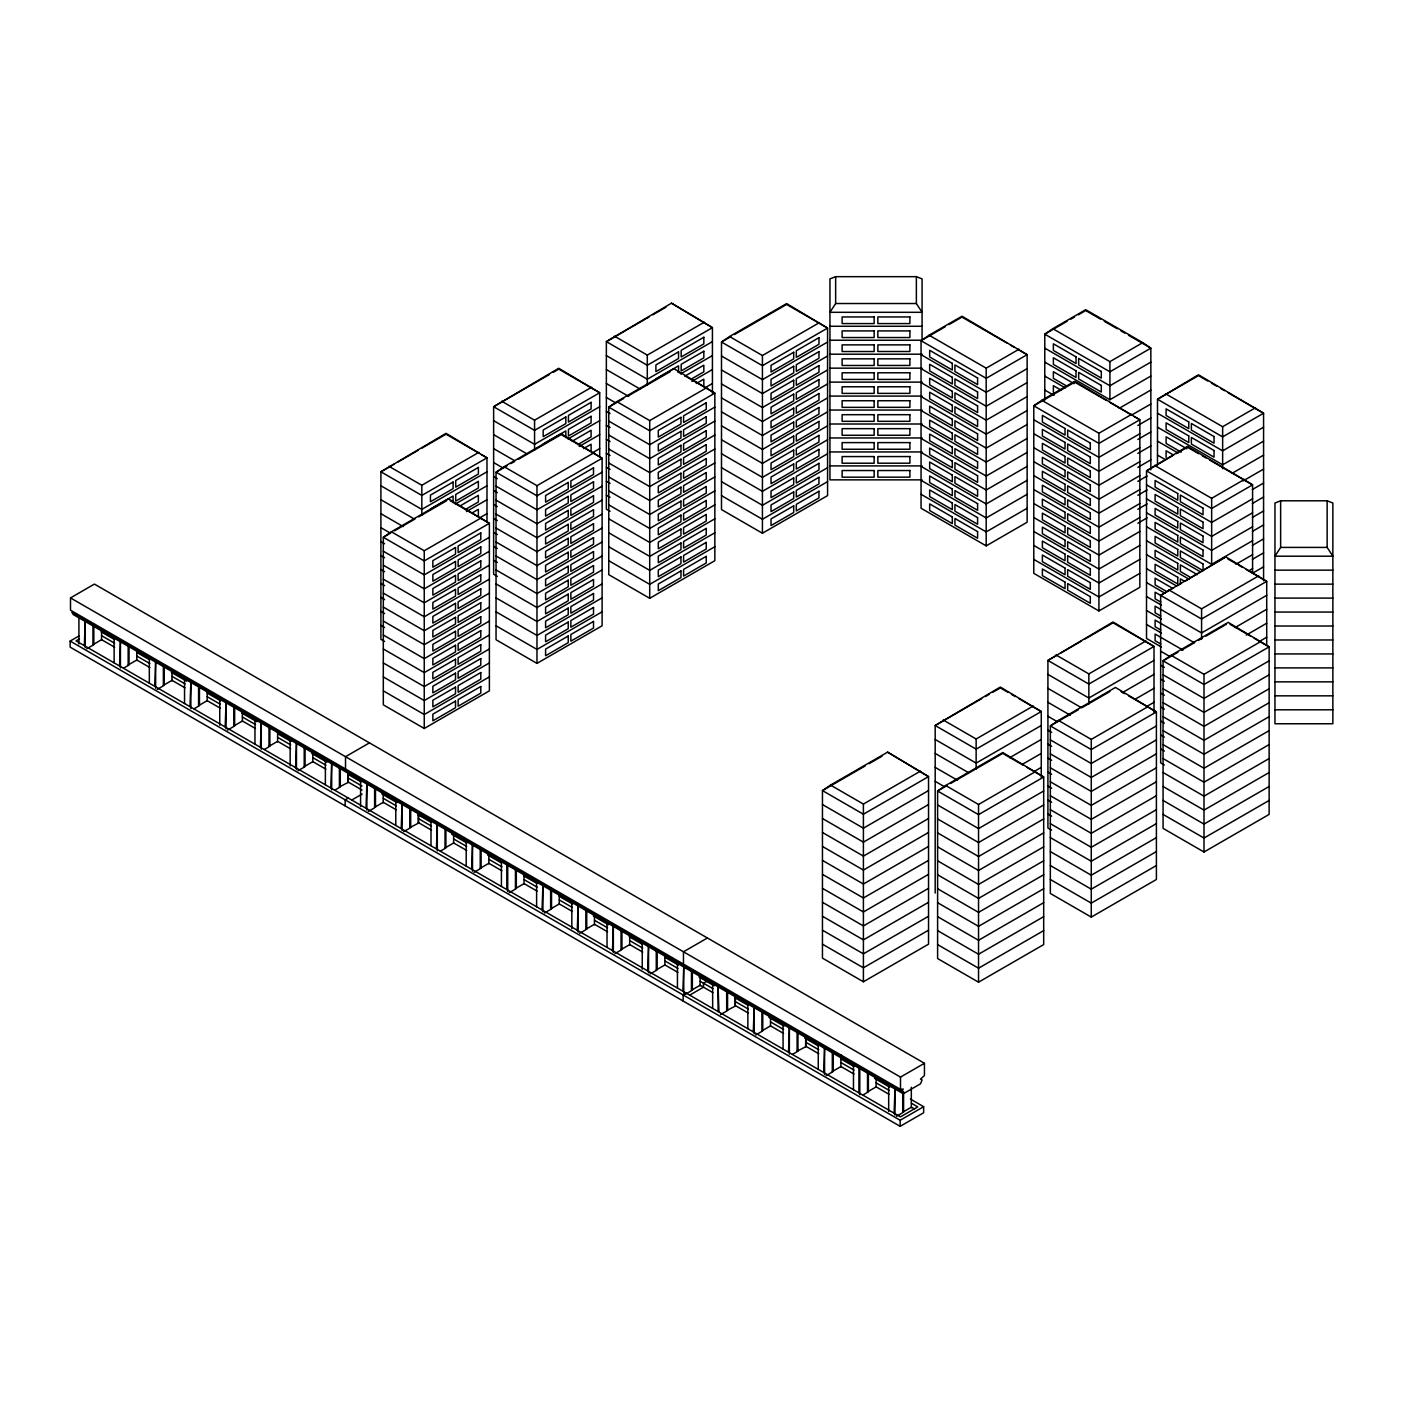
<?xml version="1.0" encoding="UTF-8"?>
<svg xmlns="http://www.w3.org/2000/svg" width="1403" height="1403" viewBox="0 0 1403 1403"><rect width="100%" height="100%" fill="white"/><g stroke="black" fill="none" stroke-linecap="round" stroke-linejoin="round"><path stroke-width="1.5" d="M92.949 644.678L101.612 639.68L114.643 647.204M128.164 665.004L136.81 660.006L149.84 667.53M163.379 685.33L172.025 680.332L185.056 687.856M198.577 705.656L207.223 700.658L220.253 708.182M233.792 725.982L242.438 721.002L255.469 728.508M268.99 746.308L277.636 741.328L290.667 748.834M304.205 766.634L312.851 761.654L325.882 769.16M339.403 786.96L347.997 782.506L348.067 771.825M374.619 807.304L383.265 802.306L396.295 809.812M409.816 827.63L418.427 823.158L418.48 812.477M445.032 847.956L453.678 842.957L466.708 850.481M480.229 868.282L488.893 863.283L501.906 870.807M515.445 888.608L524.091 883.609L537.121 891.133M550.642 908.934L559.306 903.935L572.319 911.459M585.858 929.26L594.504 924.261L607.534 931.785M621.055 949.585L629.719 944.587L642.749 952.111M656.271 969.911L664.917 964.913L677.947 972.437M691.469 990.237L700.132 985.239L712.934 992.622M726.684 1010.563L735.277 1006.109L735.33 997.48M761.899 1030.889L770.545 1025.891L783.576 1033.415M797.097 1051.215L805.69 1046.761L805.743 1038.132M832.312 1071.541L840.958 1066.543L853.989 1074.067M867.51 1091.867L876.173 1086.869L889.186 1094.393M902.725 1112.193L911.371 1107.195L914.563 1109.036M901.971 1091.534L903.251 1089.061L900.498 1089.394L70.501 610.182L70.501 597.906L94.422 584.086L924.437 1063.281L924.437 1075.575L920.473 1079.117L922.087 1079.924L920.526 1083.8L903.286 1093.761L73.272 614.567L71.956 612.339L901.971 1091.534L903.286 1093.761M835.644 276.672L835.644 303.522L829.945 312.308L922.069 312.308L916.369 303.522L916.369 276.672L835.644 276.672L829.945 278.881L829.945 479.861L922.069 479.861M1280.641 500.801L1280.641 547.416L1274.959 556.202L1332.85 556.202L1327.15 547.416L1327.15 500.801L1280.641 500.801L1274.959 503.028L1274.959 723.755L1332.85 723.755L1332.85 503.028L1327.15 500.801M486.981 521.653L486.981 457.834L446.031 433.334L380.897 471.794L380.897 639.347L384.615 641.487M599.695 456.571L599.695 392.752L558.762 368.252L493.628 406.712L493.628 574.265L497.346 576.405M712.426 393.489L712.426 327.653L671.493 303.171L606.359 341.63L606.359 509.184L610.077 511.323M391.367 531.79L383.317 537.279L383.317 704.832L424.25 728.473L489.384 690.855L489.384 523.319L448.451 498.819L391.367 531.79L424.25 550.765L481.334 517.812M504.098 466.708L496.048 472.197L496.048 639.75L536.981 663.391L602.115 625.773L602.115 458.237L561.182 433.737L504.098 466.708L536.981 485.684L594.065 452.731M616.811 401.626L608.762 407.116L608.762 574.669L649.712 598.309L714.846 560.691L714.846 393.156L673.914 368.656L616.811 401.626L649.712 420.602L706.796 387.649M729.542 336.545L721.493 342.034L721.493 509.587L762.425 533.228L827.577 495.61L827.577 328.074L786.627 303.574L729.542 336.545L762.425 355.52L819.527 322.567M929.102 335.212L921.052 340.701L921.052 508.254L986.186 545.872L1027.136 522.232L1027.136 354.678L961.984 316.219L929.102 335.212L986.186 368.165L1019.087 349.189M1150.846 469.83L1150.846 348.154L1142.796 342.648L1085.712 309.695L1052.829 328.688L1044.779 334.177L1044.779 400.013M1041.833 400.293L1033.783 405.8L1033.783 573.336L1098.917 610.954L1139.85 587.313L1139.85 419.76L1074.716 381.3L1041.833 400.293L1098.917 433.246L1131.8 414.271M1263.577 580.789L1263.577 413.236L1198.443 374.776L1157.493 399.259L1157.493 465.094M1252.581 572.617L1252.581 484.842L1187.447 446.382L1146.514 470.882L1146.514 638.418L1161.386 647.011M830.523 785.084L822.456 790.591L822.456 958.144L863.406 981.767L928.54 944.166L928.54 776.613L887.608 752.131L830.523 785.084L863.406 804.077L920.491 771.124M1041.272 777.367L1041.272 711.531L1000.339 687.049L935.187 725.509L935.187 893.062M1154.003 712.268L1154.003 646.45L1113.053 621.967L1047.918 660.427L1047.918 827.98L1051.636 830.12M1164.367 765.038L1160.649 762.899L1160.649 595.346L1225.784 556.886L1266.716 581.368L1266.716 645.205M945.657 785.487L937.607 790.994L937.607 958.547L978.54 982.188L1043.692 944.57L1043.692 777.016L1002.742 752.534L945.657 785.487L978.54 804.48L1035.642 771.527M1058.388 720.405L1050.338 725.912L1050.338 893.465L1091.271 917.088L1156.405 879.488L1156.405 711.935L1115.473 687.452L1058.388 720.405L1091.271 739.399L1148.355 706.446M1171.119 655.324L1163.069 660.831L1163.069 828.384L1204.002 852.007L1269.136 814.406L1269.136 646.853L1228.204 622.371L1171.119 655.324L1204.002 674.317L1261.087 641.364M910.442 1099.075L923.648 1106.704L923.648 1112.772L900.165 1126.328L70.15 647.134L70.15 641.066L79.182 635.857M79.497 638.874L76.043 640.873L900.498 1116.858L917.755 1106.897L911.371 1103.214M393.927 464.27L380.897 471.794L421.829 495.434L486.981 457.834L481.387 454.607M397.645 462.131L418.112 450.31M421.847 448.153L446.031 434.193L477.669 452.45M549.45 374.478L493.628 406.712L534.561 430.353L599.695 392.752L558.762 369.112L553.185 372.339M649.151 316.92L606.359 341.63L647.292 365.271L712.426 327.653L671.493 303.171M652.886 314.763L665.899 307.257M86.776 648.747L92.949 645.187L92.949 624.195M388.947 466.305L421.829 485.28L478.932 452.327M501.678 401.223L534.561 420.198L591.645 387.246M614.409 336.141L647.292 355.117L704.376 322.164M123.534 668.196L128.164 665.513L128.164 645.029M486.981 471.794L421.829 509.394L380.897 485.754M599.695 406.712L534.561 444.313L493.628 420.672M712.426 341.63L647.292 379.231L606.359 355.59M430.44 509.079L453.099 495.996L453.099 502.625M543.171 443.997L565.83 430.914L565.83 437.543M655.902 378.915L678.543 365.832L678.543 372.461M390.753 532.982L383.317 537.279L424.25 560.919L489.384 523.319L450.31 500.748M394.471 530.843L414.955 519.022M418.673 516.865L446.592 500.748M507.202 465.761L496.048 472.197L536.981 495.838L602.115 458.237L561.182 434.597L518.373 459.307M510.938 463.604L514.655 461.464M623.651 398.522L608.762 407.116L649.712 430.756L714.846 393.156L685.067 375.951M627.387 396.383L670.178 371.655M730.805 336.667L721.493 342.034L762.425 365.674L827.577 328.074L786.627 304.433L734.523 334.51M455.344 504.01L486.981 485.754M568.057 438.929L599.695 420.672M680.788 373.847L712.426 355.59M459.5 506.255L478.37 495.364L478.37 501.993L465.165 509.622M572.214 441.173L591.101 430.283L591.101 436.912L577.878 444.541M684.945 376.092L703.832 365.201L703.832 371.813L690.609 379.459M157.189 689.399L163.379 685.839L163.379 664.847M466.498 511.534L486.981 499.714M579.229 446.452L599.695 434.632M691.96 381.37L712.426 369.55M472.706 512.586L478.37 509.324L478.37 515.953M583.543 448.609L591.101 444.242L591.101 450.872M696.274 383.51L703.832 379.161L703.832 385.79M479.528 517.97L486.981 513.673M592.259 452.888L599.695 448.592M704.99 387.807L712.426 383.51M489.384 537.279L424.25 574.879L383.317 551.239M602.115 472.197L536.981 509.798L496.048 486.157M714.846 407.116L649.712 444.716L608.762 421.075M827.577 342.034L762.425 379.634L721.493 355.994M193.947 708.848L198.577 706.165L198.577 687.733M489.384 551.239L424.25 588.839L383.317 565.216M602.115 486.157L536.981 523.757L496.048 500.134M714.846 421.075L649.712 458.676L608.762 435.053M827.577 355.994L762.425 393.594L721.493 369.954M489.384 565.199L424.25 602.816L383.317 579.176M602.115 500.117L536.981 537.717L496.048 514.094M714.846 435.035L649.712 472.636L608.762 449.013M827.577 369.954L762.425 407.554L721.493 383.931M227.602 730.069L233.792 726.491L233.792 706.007M489.384 579.158L424.25 616.776L383.317 593.136M602.115 514.077L536.981 551.695L496.048 528.054M714.846 448.995L649.712 486.613L608.762 462.972M827.577 383.913L762.425 421.531L721.493 397.891M945.236 326.741L921.052 340.701L986.186 378.319L1027.136 354.678L1017.824 349.312M948.972 324.602L961.984 317.078L1006.652 342.858M489.384 593.118L424.25 630.736L383.317 607.096M602.115 528.037L536.981 565.655L496.048 542.014M714.846 462.955L649.712 500.573L608.762 476.932M827.577 397.873L762.425 435.491L721.493 411.851M489.384 607.096L424.25 644.696L383.317 621.055M602.115 541.996L536.981 579.614L496.048 555.974M714.846 476.915L649.712 514.533L608.762 490.892M827.577 411.833L762.425 449.451L721.493 425.81M264.36 749.5L268.99 746.817L268.99 726.333M489.384 621.055L424.25 658.656L383.317 635.015M602.115 555.974L536.981 593.574L496.048 569.934M714.846 490.892L649.712 528.493L608.762 504.852M827.577 425.81L762.425 463.411L721.493 439.77M489.384 635.015L424.25 672.616L383.317 648.975M602.115 569.934L536.981 607.534L496.048 583.894M714.846 504.852L649.712 542.452L608.762 518.812M827.577 439.77L762.425 477.371L721.493 453.73M489.384 648.975L424.25 686.576L383.317 662.953M602.115 583.894L536.981 621.494L496.048 597.871M714.846 518.812L649.712 556.412L608.762 532.789M827.577 453.73L762.425 491.331L721.493 467.69M1067.104 321.287L1044.779 334.177L1109.913 371.795L1150.846 348.154L1128.521 335.264M1070.822 319.147L1074.54 316.99M1078.276 314.851L1085.712 310.554L1100.601 319.147M298.015 770.721L304.205 767.143L304.205 746.659M489.384 662.935L424.25 700.553L383.317 676.912M602.115 597.853L536.981 635.454L496.048 611.831M714.846 532.772L649.712 570.372L608.762 546.749M827.577 467.69L762.425 505.29L721.493 481.667M369.445 742.871L345.524 756.691L345.524 768.967M489.384 676.895L424.25 714.513L383.317 690.872M602.115 611.813L536.981 649.431L496.048 625.791M714.846 546.732L649.712 584.349L608.762 560.709M827.577 481.65L762.425 519.268L721.493 495.627M1027.136 368.638L986.186 392.279L921.052 354.678M1027.136 382.598L986.186 406.239L921.052 368.638M334.773 790.152L339.403 787.469L339.403 766.985M1027.136 396.575L986.186 420.198L921.052 382.598M348.295 798.044L345.173 799.85L345.173 805.918M1106.353 400.416L1074.716 382.16L1033.783 405.8L1098.917 443.401L1139.85 419.76L1134.273 416.533M1052.829 328.688L1109.913 361.641L1142.796 342.648M351.75 800.043L362.097 794.063M1027.136 410.535L986.186 434.158L921.052 396.558M1027.136 424.495L986.186 448.136L921.052 410.518M368.428 811.372L374.619 807.795L374.619 786.802M1150.846 362.114L1109.913 385.755L1044.779 348.154M1027.136 438.455L986.186 462.096L921.052 424.478M1044.779 362.114L1109.913 399.715L1150.846 376.074M1027.136 452.415L986.186 476.055L921.052 438.438M1119.226 408.308L1150.846 390.034M1027.136 466.375L986.186 490.015L921.052 452.415M403.643 831.698L409.816 828.121L409.816 807.637M1207.755 381.002L1198.443 375.636L1157.493 399.259L1222.644 436.877L1263.577 413.236L1228.221 392.822M1132.239 414.744L1150.846 404.011M1027.136 480.335L986.186 503.975L921.052 466.375M1137.833 425.495L1150.846 417.971M1027.136 494.312L986.186 517.935L921.052 480.335M1139.85 433.72L1098.917 457.36L1033.783 419.76M1137.833 439.455L1150.846 431.931M1027.136 508.272L986.186 531.895L921.052 494.294M440.384 851.13L445.032 848.447L445.032 827.454M1139.85 447.68L1098.917 471.32L1033.783 433.72M1137.833 453.415L1150.846 445.891M1139.85 461.657L1098.917 485.28L1033.783 447.68M1137.833 467.374L1150.846 459.851M1165.56 393.769L1222.644 426.722L1255.527 407.747M1172.557 455.835L1146.514 470.882L1211.648 508.482L1252.581 484.842L1209.772 460.131M1176.275 453.678L1187.447 447.241L1198.618 453.678M1139.85 475.617L1098.917 499.258L1033.783 461.64M1137.833 481.334L1147.128 475.968M474.056 872.35L480.229 868.773L480.229 848.289M1139.85 489.577L1098.917 513.217L1033.783 475.599M1137.833 495.294L1147.128 489.928M1263.577 427.196L1222.644 450.837L1157.493 413.236M1139.85 503.537L1098.917 527.177L1033.783 489.559M1137.833 509.254L1147.128 503.887M1263.577 441.156L1222.644 464.796L1157.493 427.196M1139.85 517.497L1098.917 541.137L1033.783 503.537M1137.833 523.231L1147.128 517.847M1231.939 473.39L1263.577 455.133M509.254 892.676L515.445 889.099L515.445 868.615M1139.85 531.456L1098.917 555.097L1033.783 517.497M1154.564 465.375L1211.648 498.328L1244.531 479.352M1243.111 480.913L1263.577 469.093M1139.85 545.416L1098.917 569.057L1033.783 531.456M1252.423 489.489L1263.577 483.053M1139.85 559.394L1098.917 583.017L1033.783 545.416M1252.581 498.802L1211.648 522.442L1146.514 484.842M1252.423 503.467L1263.577 497.013M544.469 913.002L550.642 909.425L550.642 888.45M1139.85 573.353L1098.917 596.976L1033.783 559.376M1252.581 512.779L1211.648 536.402L1146.514 498.802M1252.423 517.426L1263.577 510.973M1252.581 526.739L1211.648 550.362L1146.514 512.761M1252.423 531.386L1263.577 524.932M1146.514 526.721L1211.648 564.339L1252.581 540.699M865.265 765.88L822.456 790.591L863.406 814.231L928.54 776.613L887.608 752.131M869.001 763.723L882.013 756.199M981.714 698.641L935.187 725.509L976.137 749.149L1041.272 711.531L1018.946 698.641M985.45 696.502L989.168 694.345M992.886 692.205L1000.339 687.908L1007.775 692.205M1057.231 655.061L1047.918 660.427L1088.851 684.068L1154.003 646.45L1113.053 622.809L1085.133 638.944M1060.949 652.904L1081.415 641.083M1160.649 595.346L1173.68 587.822M1177.398 585.665L1181.116 583.525M1184.833 581.368L1225.784 556.886M579.667 933.328L585.858 929.751L585.858 909.267M1252.423 545.346L1263.577 538.892M1235.833 564.322L1252.581 554.659M1252.423 559.306L1263.577 552.87M1248.863 570.775L1252.581 568.618M1252.423 573.266L1263.577 566.83M943.237 720.002L976.137 738.995L1033.222 706.042M1055.968 654.92L1088.851 673.914L1145.953 640.961M1168.699 589.839L1201.582 608.832L1258.666 575.879M614.882 953.654L621.055 950.077L621.055 929.593M928.54 790.573L863.406 828.191L822.456 804.55M1041.272 725.491L976.137 763.109L935.187 739.469M1154.003 660.41L1088.851 698.028L1047.918 674.387M1266.716 595.328L1201.582 632.946L1155.107 606.149L1155.107 612.778L1160.772 616.057M946.92 785.627L937.607 790.994L978.54 814.634L1043.692 777.016L1026.943 767.353M950.638 783.47L1002.742 753.393L1023.208 765.214M1078.258 709.795L1050.338 725.912L1091.271 749.553L1156.405 711.935L1128.503 695.818M1081.976 707.638L1109.896 691.521M1177.959 652.237L1163.069 660.831L1204.002 684.471L1269.136 646.853L1254.247 638.26M1181.677 650.08L1194.707 642.556M1198.425 640.417L1202.143 638.26M1205.861 636.12L1226.345 624.3M928.54 804.55L863.406 842.151L822.456 818.51M1009.634 757.725L1041.272 739.469M1122.365 692.644L1154.003 674.387M1235.078 627.562L1266.716 609.288M707.41 937.993L683.471 951.795L683.471 964.089M650.098 973.98L656.271 970.42L656.271 949.919M928.54 818.51L863.406 856.111L822.456 832.47M1022.664 764.161L1041.272 753.429M1135.378 699.08L1154.003 688.347M1246.25 635.085L1266.716 623.265M928.54 832.47L863.406 870.07L822.456 846.447M1033.818 771.685L1041.272 767.388M1146.549 706.603L1154.003 702.307M1259.28 641.522L1266.716 637.225M928.54 846.43L863.406 884.03L822.456 860.407M686.242 993.166L683.138 994.973L683.138 1001.023M706.621 981.416L703.499 983.205L703.499 987.186L689.697 995.148M685.295 994.306L691.469 990.746L691.469 970.245M1043.692 790.994L978.54 828.594L937.607 804.954M1156.405 725.912L1091.271 763.513L1050.338 739.872M1269.136 660.813L1204.002 698.431L1163.069 674.79M928.54 860.39L863.406 898.008L822.456 874.367M1043.692 804.954L978.54 842.554L937.607 818.914M1156.405 739.872L1091.271 777.472L1050.338 753.832M1269.136 674.79L1204.002 712.391L1163.069 688.75M928.54 874.35L863.406 911.968L822.456 888.327M1043.692 818.914L978.54 856.514L937.607 832.873M1156.405 753.832L1091.271 791.432L1050.338 767.792M1269.136 688.75L1204.002 726.351L1163.069 702.71M928.54 888.309L863.406 925.927L822.456 902.287M720.511 1014.632L726.684 1011.072L726.684 990.571M1043.692 832.873L978.54 870.474L937.607 846.851M1156.405 767.792L1091.271 805.392L1050.338 781.769M1269.136 702.71L1204.002 740.31L1163.069 716.687M928.54 902.287L863.406 939.887L822.456 916.247M1043.692 846.833L978.54 884.451L937.607 860.811M1156.405 781.752L1091.271 819.352L1050.338 795.729M1269.136 716.67L1204.002 754.27L1163.069 730.647M928.54 916.247L863.406 953.847L822.456 930.207M1043.692 860.793L978.54 898.411L937.607 874.77M1156.405 795.711L1091.271 833.329L1050.338 809.689M1269.136 730.63L1204.002 768.248L1163.069 744.607M928.54 930.207L863.406 967.807L822.456 944.184M755.708 1034.958L761.899 1031.398L761.899 1010.897M1043.692 874.753L978.54 912.371L937.607 888.73M1156.405 809.671L1091.271 847.289L1050.338 823.649M1269.136 744.59L1204.002 782.208L1163.069 758.567M1043.692 888.73L978.54 926.331L937.607 902.69M1156.405 823.631L1091.271 861.249L1050.338 837.609M1269.136 758.549L1204.002 796.167L1163.069 772.527M1043.692 902.69L978.54 940.291L937.607 916.65M1156.405 837.609L1091.271 875.209L1050.338 851.568M1269.136 772.527L1204.002 810.127L1163.069 786.487M792.467 1054.39L797.097 1051.724L797.097 1031.24M1043.692 916.65L978.54 954.25L937.607 930.61M1156.405 851.568L1091.271 889.169L1050.338 865.528M1269.136 786.487L1204.002 824.087L1163.069 800.447M1043.692 930.61L978.54 968.21L937.607 944.587M1156.405 865.528L1091.271 903.129L1050.338 879.506M1269.136 800.447L1204.002 838.047L1163.069 814.424M826.121 1075.61L832.312 1072.05L832.312 1051.566M862.88 1095.041L867.51 1092.376L867.51 1071.892M70.501 597.906L900.498 1077.101L924.437 1063.281M896.535 1116.262L902.725 1112.702L902.725 1091.709M70.15 641.066L900.165 1120.26L923.648 1106.704M835.644 303.522L916.369 303.522M829.945 326.268L922.069 326.268M829.945 340.227L922.069 340.227M829.945 354.205L922.069 354.205M829.945 368.165L922.069 368.165M829.945 382.125L922.069 382.125M829.945 396.084L922.069 396.084M829.945 410.044L922.069 410.044M829.945 424.004L922.069 424.004M829.945 437.964L922.069 437.964M829.945 451.941L922.069 451.941M829.945 465.901L922.069 465.901M1280.641 547.416L1327.15 547.416M1274.959 570.162L1332.85 570.162M1274.959 584.139L1332.85 584.139M1274.959 598.099L1332.85 598.099M1274.959 612.059L1332.85 612.059M1274.959 626.019L1332.85 626.019M1274.959 639.978L1332.85 639.978M1274.959 653.938L1332.85 653.938M1274.959 667.898L1332.85 667.898M1274.959 681.858L1332.85 681.858M1274.959 695.835L1332.85 695.835M1274.959 709.795L1332.85 709.795M916.369 276.672L922.069 278.881L922.069 340.999M1104.319 321.287L1117.349 328.811M1121.067 330.968L1124.803 333.107M1211.473 383.159L1217.05 386.369M1220.768 388.526L1224.503 390.665M1010.388 345.015L1014.106 347.155M1110.071 402.573L1130.555 414.394M1202.336 455.835L1206.054 457.974M1074.137 383.703L1053.372 371.725L1053.372 378.354L1066.596 385.983M1186.868 448.785L1166.103 436.807L1166.103 443.436L1181.203 452.152M1044.779 376.074L1065.245 387.894M1157.493 441.156L1177.976 452.976M1060.931 390.034L1053.372 385.685L1053.372 392.314M1173.662 455.116L1166.103 450.766L1166.103 457.396M1044.779 390.034L1054.074 395.4M1157.493 455.116L1164.946 459.412M1227.643 558.815L1235.096 563.112M1238.814 565.251L1242.532 567.408M1246.25 569.548L1266.716 581.368L1201.582 618.986L1155.107 592.189L1155.107 598.818L1160.772 602.097M1146.514 540.681L1200.477 571.845M1197.373 574.704L1180.379 564.883L1180.379 571.512L1189.832 576.966M1146.514 554.641L1189.306 579.369M1184.167 581.035L1180.379 578.843L1180.379 583.823M1146.514 568.618L1176.275 585.805M1172.101 588.032L1155.107 578.211L1155.107 584.858L1166.437 591.4M1230.063 624.3L1250.529 636.12M1146.514 582.578L1165.121 593.311M1146.514 596.538L1161.386 605.131M1146.514 610.498L1161.386 619.091M1194.146 642.609L1155.107 620.108L1155.107 626.738L1160.772 630.017M1146.514 624.458L1161.386 633.051M1182.975 650.115L1155.107 634.068L1155.107 640.715L1160.772 643.977M677.631 371.655L681.349 373.812M1160.649 651.185L1169.944 656.569M1160.649 665.162L1164.367 667.302M1160.649 679.122L1164.367 681.262M606.359 369.55L639.856 388.894M1160.649 693.082L1164.367 695.222M606.359 383.528L628.684 396.418M1160.649 707.042L1164.367 709.181M1121.05 691.521L1124.785 693.678M606.359 397.487L615.654 402.854M1160.649 721.002L1164.367 723.159M606.359 411.447L610.077 413.587M1160.649 734.962L1164.367 737.119M606.359 425.407L610.077 427.564M1160.649 748.921L1164.367 751.079M1047.918 688.347L1081.415 707.691M606.359 439.367L610.077 441.524M1047.918 702.307L1070.243 715.197M606.359 453.327L610.077 455.484M1011.493 694.345L1015.211 696.502M1047.918 716.267L1057.231 721.651M606.359 467.287L610.077 469.444M1047.918 730.244L1051.636 732.384M606.359 481.264L610.077 483.404M1047.918 744.204L1051.636 746.343M606.359 495.224L610.077 497.364M493.628 434.632L527.125 453.976M1047.918 758.164L1051.636 760.303M493.628 448.609L514.094 460.412M1047.918 772.124L1051.636 774.281M493.628 462.569L502.923 467.936M1047.918 786.083L1051.636 788.24M493.628 476.529L497.346 478.669M1047.918 800.043L1051.636 802.2M493.628 490.489L497.346 492.646M1047.918 814.003L1051.636 816.16M935.187 753.429L968.684 772.772M493.628 504.449L497.346 506.606M935.187 767.388L957.53 780.278M493.628 518.409L497.346 520.566M935.187 781.348L944.5 786.732M493.628 532.368L497.346 534.525M493.628 546.346L497.346 548.485M493.628 560.306L497.346 562.445M380.897 499.731L414.394 519.057M380.897 513.691L403.222 526.581M380.897 527.651L390.209 533.017M380.897 541.611L384.615 543.75M380.897 555.57L384.615 557.728M380.897 569.53L384.615 571.687M380.897 583.49L384.615 585.647M380.897 597.45L384.615 599.607M380.897 611.427L384.615 613.567M380.897 625.387L384.615 627.527M101.226 631.894L114.502 639.558M137.266 652.693L148.63 659.27M171.394 672.405L186.581 681.156M207.434 693.205L220.709 700.869M241.579 712.917L256.749 721.686M277.619 733.734L290.895 741.398M311.764 753.446L326.934 762.197M347.786 774.246L361.08 781.909M381.879 793.923L396.979 802.639M417.743 814.634L430.967 822.263M451.731 834.259L466.831 842.975M487.613 854.971L500.818 862.599M523.477 875.682L536.7 883.311M559.359 896.394L572.564 904.023M593.329 916.001L608.446 924.735M629.21 936.713L642.416 944.342M665.075 957.425L678.298 965.054M699.062 977.049L714.162 985.765M734.926 997.761L748.132 1005.372M768.897 1017.368L783.996 1026.084M804.743 1038.062L817.967 1045.691M840.607 1058.774L853.813 1066.403M874.578 1078.381L889.677 1087.097M101.612 635.717L114.643 643.223M136.81 656.043L149.84 663.549M172.025 676.369L185.056 683.875M207.223 696.695L220.253 704.218M242.438 717.021L255.469 724.544M277.636 737.347L290.667 744.87M312.851 757.673L325.882 765.196M348.067 777.999L362.044 786.066M383.265 798.325L396.295 805.848M418.48 818.65L431.493 826.174M453.678 838.976L466.708 846.5M488.893 859.302L501.906 866.826M524.091 879.628L537.121 887.152M559.306 899.954L572.319 907.478M594.504 920.28L607.534 927.804M629.719 940.606L642.749 948.13M664.917 960.932L677.947 968.456M700.132 981.258L712.934 988.659M735.33 1001.584L748.36 1009.108M770.545 1021.91L783.576 1029.434M805.743 1042.236L818.773 1049.76M840.958 1062.562L853.989 1070.086M876.173 1082.888L889.186 1090.412M348.067 781.98L362.044 790.047M418.48 822.632L431.493 830.155M735.33 1005.565L748.36 1013.089M805.743 1046.217L818.773 1053.741M684.927 966.246L686.242 968.456M346.979 771.124L348.295 773.351M1222.644 426.722L1222.644 468.795M1211.648 498.328L1211.648 564.339M1204.002 674.317L1204.002 852.007M1201.582 608.832L1201.582 638.926M1109.913 361.641L1109.913 399.715M1098.917 433.246L1098.917 610.954M1091.271 739.399L1091.271 917.088M1088.851 673.914L1088.851 704.008M986.186 368.165L986.186 545.872M978.54 804.48L978.54 982.188M976.137 738.995L976.137 769.09M911.319 1087.255L911.319 1107.739M903.585 1091.709L903.585 1112.193M900.498 1077.101L900.498 1089.394M900.165 1120.26L900.165 1126.328M894.991 1115.104L894.991 1088.482L894.114 1113.175M888.678 1084.835L888.678 1111.474M876.173 1076.715L876.103 1087.413M868.387 1073.435L868.387 1091.867M863.406 804.077L863.406 981.767M859.793 1068.157L859.793 1094.778M858.917 1068.157L858.917 1092.849M853.48 1064.509L853.48 1089.71M840.906 1054.793L840.906 1067.087M833.172 1053.109L833.172 1071.541M824.578 1074.452L824.578 1047.831L823.701 1072.523M818.265 1044.183L818.265 1069.384M805.69 1036.519L805.69 1046.761M797.974 1032.783L797.974 1051.215M789.38 1054.127L789.38 1027.505L788.504 1052.197M783.067 1023.857L783.067 1049.058M770.545 1015.737L770.493 1026.435M762.758 1012.457L762.758 1030.889M762.425 355.52L762.425 533.228M754.165 1033.801L754.165 1007.179L753.288 1031.871M747.852 1003.531L747.852 1028.732M735.277 995.849L735.277 1006.109M727.561 992.131L727.561 1010.563M718.95 1011.423L718.09 986.853L718.09 1011.545M712.654 983.205L712.654 1008.406M700.132 975.085L700.079 985.783M692.345 969.754L692.345 990.237M683.752 993.149L683.752 966.509L682.875 991.22M677.439 962.879L677.439 988.08M664.864 955.197L664.864 965.439M657.148 951.462L657.148 969.911M649.712 420.602L649.712 598.309M648.537 972.823L648.537 946.183L647.677 970.894M647.292 355.117L647.292 385.211M642.241 942.553L642.241 969.175M629.719 934.433L629.666 945.113M621.932 929.102L621.932 949.585M613.339 952.497L613.339 925.857L612.462 950.568M607.025 922.227L607.025 947.428M594.451 914.546L594.451 924.787M586.735 910.81L586.735 929.26M578.124 932.171L578.124 905.531L577.264 930.242M571.828 901.901L571.828 928.523M559.253 894.22L559.253 904.461M551.519 888.45L551.519 908.934M542.926 911.845L542.926 885.205L542.049 909.916M536.981 485.684L536.981 663.391M536.612 881.575L536.612 906.776M534.561 420.198L534.561 450.293M524.038 873.894L524.038 884.136M516.322 870.158L516.322 888.608M507.711 864.879L507.711 891.519M506.851 864.879L506.851 889.59M501.415 861.249L501.415 886.45M488.893 853.129L488.84 863.81M481.106 849.832L481.106 868.282M472.513 871.193L472.513 844.553L471.636 869.264M466.199 840.923L466.199 866.125M453.625 833.242L453.625 843.484M445.908 827.454L445.908 847.956M437.298 850.867L437.298 824.227L436.421 848.938M431.002 820.597L431.002 845.799M424.25 550.765L424.25 728.473M421.829 485.28L421.829 515.375M418.427 812.916L418.427 823.158M410.693 809.18L410.693 827.63M402.1 830.541L402.1 803.901L401.223 828.612M395.786 800.271L395.786 825.473M383.212 792.59L383.212 802.832M375.478 786.802L375.478 807.304M366.884 810.215L366.884 783.576L366.008 808.286M360.589 779.945L360.589 806.567M347.997 772.264L347.997 782.506M340.28 768.528L340.28 786.96M331.687 789.889L331.687 763.25L330.81 787.96M325.373 759.602L325.373 784.821M312.799 751.938L312.799 762.18M305.065 746.15L305.065 766.634M296.471 769.563L296.471 742.924L295.595 767.634M290.158 739.276L290.158 765.915M277.636 731.173L277.584 741.854M269.867 725.825L269.867 746.308M261.274 749.237L261.274 722.598L260.397 747.308M254.96 718.95L254.96 744.169M242.386 711.286L242.386 721.528M234.652 705.499L234.652 725.982M226.058 728.911L226.058 702.272L225.181 726.982M219.745 698.624L219.745 725.263M207.17 690.96L207.17 701.202M199.454 687.224L199.454 705.656M190.861 708.585L190.861 681.946L189.984 706.656M184.547 678.298L184.547 703.517M171.973 670.634L171.973 680.876M164.239 664.847L164.239 685.33M155.645 688.259L155.645 661.62L154.768 686.33M149.332 657.972L149.332 683.191M136.81 649.852L136.757 660.55M129.041 646.573L129.041 665.004M120.43 667.933L120.43 641.294L119.571 666.004M114.134 637.646L114.134 662.865M101.56 629.982L101.56 640.224M93.826 624.195L93.826 644.678M85.232 647.59L85.232 620.968L84.355 645.678M78.919 617.32L78.919 643.959M453.099 482.036L430.44 495.101L430.44 501.748L453.099 488.665L453.099 482.036M478.37 467.445L455.712 480.51L455.712 487.139L478.37 474.056L478.37 467.445M565.83 416.954L543.171 430.019L543.171 436.666L565.83 423.583L565.83 416.954M591.101 402.345L568.443 415.428L568.443 422.057L591.101 408.974L591.101 402.345M678.543 351.872L655.902 364.938L655.902 371.585L678.543 358.502L678.543 351.872M703.832 337.264L681.174 350.347L681.174 356.976L703.832 343.893L703.832 337.264M478.37 481.404L455.712 494.47L455.712 501.099L478.37 488.016L478.37 481.404M591.101 416.323L568.443 429.388L568.443 436.017L591.101 422.934L591.101 416.323M703.832 351.241L681.174 364.306L681.174 370.936L703.832 357.853L703.832 351.241M455.519 547.521L432.861 560.604L432.861 567.233L455.519 554.15L455.519 547.521M480.791 532.93L458.132 545.995L458.132 552.624L480.791 539.541L480.791 532.93M568.233 482.439L545.592 495.522L545.592 502.151L568.233 489.068L568.233 482.439M593.522 467.848L570.863 480.913L570.863 487.542L593.522 474.46L593.522 467.848M680.964 417.357L658.305 430.423L658.305 437.07L680.964 423.987L680.964 417.357M706.235 402.766L683.594 415.832L683.594 422.461L706.235 409.378L706.235 402.766M793.695 352.276L771.036 365.341L771.036 371.988L793.695 358.905L793.695 352.276M818.966 337.685L796.308 350.75L796.308 357.379L818.966 344.296L818.966 337.685M455.519 561.481L432.861 574.564L432.861 581.193L455.519 568.11L455.519 561.481M480.791 546.889L458.132 559.972L458.132 566.584L480.791 553.519L480.791 546.889M568.233 496.399L545.592 509.482L545.592 516.111L568.233 503.028L568.233 496.399M593.522 481.808L570.863 494.891L570.863 501.502L593.522 488.437L593.522 481.808M680.964 431.317L658.305 444.4L658.305 451.029L680.964 437.946L680.964 431.317M706.235 416.726L683.594 429.809L683.594 436.421L706.235 423.338L706.235 416.726M793.695 366.236L771.036 379.319L771.036 385.948L793.695 372.865L793.695 366.236M818.966 351.644L796.308 364.71L796.308 371.339L818.966 358.256L818.966 351.644M455.519 575.44L432.861 588.523L432.861 595.153L455.519 582.087L455.519 575.44M480.791 560.849L458.132 573.932L458.132 580.561L480.791 567.478L480.791 560.849M568.233 510.359L545.592 523.442L545.592 530.071L568.233 516.988L568.233 510.359M593.522 495.768L570.863 508.851L570.863 515.462L593.522 502.397L593.522 495.768M680.964 445.277L658.305 458.36L658.305 464.989L680.964 451.906L680.964 445.277M706.235 430.686L683.594 443.769L683.594 450.381L706.235 437.315L706.235 430.686M793.695 380.195L771.036 393.278L771.036 399.908L793.695 386.825L793.695 380.195M818.966 365.604L796.308 378.687L796.308 385.299L818.966 372.233L818.966 365.604M455.519 589.4L432.861 602.483L432.861 609.112L455.519 596.047L455.519 589.4M480.791 574.809L458.132 587.892L458.132 594.521L480.791 581.438L480.791 574.809M568.233 524.319L545.592 537.402L545.592 544.031L568.233 530.965L568.233 524.319M593.522 509.727L570.863 522.81L570.863 529.44L593.522 516.357L593.522 509.727M680.964 459.237L658.305 472.32L658.305 478.949L680.964 465.884L680.964 459.237M706.235 444.646L683.594 457.729L683.594 464.358L706.235 451.275L706.235 444.646M793.695 394.155L771.036 407.238L771.036 413.867L793.695 400.802L793.695 394.155M818.966 379.564L796.308 392.647L796.308 399.276L818.966 386.193L818.966 379.564M455.519 603.36L432.861 616.443L432.861 623.09L455.519 610.007L455.519 603.36M480.791 588.769L458.132 601.852L458.132 608.481L480.791 595.398L480.791 588.769M568.233 538.278L545.592 551.361L545.592 558.008L568.233 544.925L568.233 538.278M593.522 523.687L570.863 536.77L570.863 543.399L593.522 530.316L593.522 523.687M680.964 473.197L658.305 486.28L658.305 492.927L680.964 479.844L680.964 473.197M706.235 458.606L683.594 471.689L683.594 478.318L706.235 465.235L706.235 458.606M793.695 408.115L771.036 421.198L771.036 427.827L793.695 414.762L793.695 408.115M818.966 393.524L796.308 406.607L796.308 413.236L818.966 400.153L818.966 393.524M455.519 617.32L432.861 630.403L432.861 637.05L455.519 623.967L455.519 617.32M480.791 602.729L458.132 615.812L458.132 622.441L480.791 609.358L480.791 602.729M568.233 552.238L545.592 565.321L545.592 571.968L568.233 558.885L568.233 552.238M593.522 537.647L570.863 550.73L570.863 557.359L593.522 544.276L593.522 537.647M680.964 487.157L658.305 500.24L658.305 506.886L680.964 493.803L680.964 487.157M706.235 472.565L683.594 485.648L683.594 492.278L706.235 479.195L706.235 472.565M793.695 422.075L771.036 435.158L771.036 441.805L793.695 428.722L793.695 422.075M818.966 407.484L796.308 420.567L796.308 427.196L818.966 414.113L818.966 407.484M455.519 631.297L432.861 644.363L432.861 651.01L455.519 637.927L455.519 631.297M480.791 616.689L458.132 629.772L458.132 636.401L480.791 623.318L480.791 616.689M568.233 566.216L545.592 579.281L545.592 585.928L568.233 572.845L568.233 566.216M593.522 551.607L570.863 564.69L570.863 571.319L593.522 558.236L593.522 551.607M680.964 501.117L658.305 514.199L658.305 520.846L680.964 507.763L680.964 501.117M706.235 486.525L683.594 499.608L683.594 506.237L706.235 493.154L706.235 486.525M793.695 436.035L771.036 449.118L771.036 455.765L793.695 442.682L793.695 436.035M818.966 421.444L796.308 434.527L796.308 441.156L818.966 428.073L818.966 421.444M455.519 645.257L432.861 658.34L432.861 664.969L455.519 651.886L455.519 645.257M480.791 630.666L458.132 643.731L458.132 650.361L480.791 637.278L480.791 630.666M568.233 580.176L545.592 593.259L545.592 599.888L568.233 586.805L568.233 580.176M593.522 565.584L570.863 578.65L570.863 585.279L593.522 572.196L593.522 565.584M680.964 515.094L658.305 528.159L658.305 534.806L680.964 521.723L680.964 515.094M706.235 500.503L683.594 513.568L683.594 520.197L706.235 507.114L706.235 500.503M793.695 450.012L771.036 463.078L771.036 469.724L793.695 456.641L793.695 450.012M818.966 435.404L796.308 448.486L796.308 455.116L818.966 442.033L818.966 435.404M455.519 659.217L432.861 672.3L432.861 678.929L455.519 665.846L455.519 659.217M480.791 644.626L458.132 657.709L458.132 664.321L480.791 651.255L480.791 644.626M568.233 594.135L545.592 607.218L545.592 613.848L568.233 600.765L568.233 594.135M593.522 579.544L570.863 592.627L570.863 599.239L593.522 586.156L593.522 579.544M680.964 529.054L658.305 542.137L658.305 548.766L680.964 535.683L680.964 529.054M706.235 514.463L683.594 527.546L683.594 534.157L706.235 521.074L706.235 514.463M793.695 463.972L771.036 477.055L771.036 483.684L793.695 470.601L793.695 463.972M818.966 449.381L796.308 462.446L796.308 469.076L818.966 455.993L818.966 449.381M455.519 673.177L432.861 686.26L432.861 692.889L455.519 679.806L455.519 673.177M480.791 658.586L458.132 671.669L458.132 678.28L480.791 665.215L480.791 658.586M568.233 608.095L545.592 621.178L545.592 627.807L568.233 614.724L568.233 608.095M593.522 593.504L570.863 606.587L570.863 613.199L593.522 600.133L593.522 593.504M680.964 543.014L658.305 556.097L658.305 562.726L680.964 549.643L680.964 543.014M706.235 528.422L683.594 541.505L683.594 548.117L706.235 535.052L706.235 528.422M793.695 477.932L771.036 491.015L771.036 497.644L793.695 484.561L793.695 477.932M818.966 463.341L796.308 476.424L796.308 483.035L818.966 469.97L818.966 463.341M455.519 687.137L432.861 700.22L432.861 706.849L455.519 693.784L455.519 687.137M480.791 672.546L458.132 685.629L458.132 692.258L480.791 679.175L480.791 672.546M568.233 622.055L545.592 635.138L545.592 641.767L568.233 628.702L568.233 622.055M593.522 607.464L570.863 620.547L570.863 627.176L593.522 614.093L593.522 607.464M680.964 556.973L658.305 570.056L658.305 576.686L680.964 563.62L680.964 556.973M706.235 542.382L683.594 555.465L683.594 562.094L706.235 549.011L706.235 542.382M793.695 491.892L771.036 504.975L771.036 511.604L793.695 498.539L793.695 491.892M818.966 477.301L796.308 490.384L796.308 497.013L818.966 483.93L818.966 477.301M455.519 701.097L432.861 714.18L432.861 720.826L455.519 707.743L455.519 701.097M480.791 686.505L458.132 699.588L458.132 706.218L480.791 693.135L480.791 686.505M568.233 636.015L545.592 649.098L545.592 655.745L568.233 642.662L568.233 636.015M593.522 621.424L570.863 634.507L570.863 641.136L593.522 628.053L593.522 621.424M680.964 570.933L658.305 584.016L658.305 590.663L680.964 577.58L680.964 570.933M706.235 556.342L683.594 569.425L683.594 576.054L706.235 562.971L706.235 556.342M793.695 505.852L771.036 518.935L771.036 525.564L793.695 512.498L793.695 505.852M818.966 491.26L796.308 504.343L796.308 510.973L818.966 497.89L818.966 491.26M874.157 316.955L842.116 316.955L842.116 323.584L874.157 323.584L874.157 316.955M909.898 316.955L877.857 316.955L877.857 323.584L909.898 323.584L909.898 316.955M874.157 330.915L842.116 330.915L842.116 337.544L874.157 337.544L874.157 330.915M909.898 330.915L877.857 330.915L877.857 337.544L909.898 337.544L909.898 330.915M874.157 344.875L842.116 344.875L842.116 351.522L874.157 351.522L874.157 344.875M909.898 344.875L877.857 344.875L877.857 351.504L909.898 351.504L909.898 344.875M874.157 358.835L842.116 358.835L842.116 365.481L874.157 365.481L874.157 358.835M909.898 358.835L877.857 358.835L877.857 365.464L909.898 365.464L909.898 358.835M874.157 372.795L842.116 372.795L842.116 379.441L874.157 379.441L874.157 372.795M909.898 372.795L877.857 372.795L877.857 379.424L909.898 379.424L909.898 372.795M874.157 386.772L842.116 386.772L842.116 393.401L874.157 393.401L874.157 386.772M909.898 386.772L877.857 386.772L877.857 393.384L909.898 393.384L909.898 386.772M874.157 400.732L842.116 400.732L842.116 407.361L874.157 407.361L874.157 400.732M909.898 400.732L877.857 400.732L877.857 407.344L909.898 407.344L909.898 400.732M874.157 414.692L842.116 414.692L842.116 421.321L874.157 421.321L874.157 414.692M909.898 414.692L877.857 414.692L877.857 421.321L909.898 421.321L909.898 414.692M874.157 428.652L842.116 428.652L842.116 435.281L874.157 435.281L874.157 428.652M909.898 428.652L877.857 428.652L877.857 435.281L909.898 435.281L909.898 428.652M874.157 442.611L842.116 442.611L842.116 449.258L874.157 449.258L874.157 442.611M909.898 442.611L877.857 442.611L877.857 449.241L909.898 449.241L909.898 442.611M874.157 456.571L842.116 456.571L842.116 463.218L874.157 463.218L874.157 456.571M909.898 456.571L877.857 456.571L877.857 463.2L909.898 463.2L909.898 456.571M874.157 470.531L842.116 470.531L842.116 477.178L874.157 477.178L874.157 470.531M909.898 470.531L877.857 470.531L877.857 477.16L909.898 477.16L909.898 470.531M1076.031 356.871L1053.372 343.788L1053.372 350.434L1076.031 363.517L1076.031 356.871M1101.302 371.462L1078.661 358.379L1078.661 365.008L1101.302 378.091L1101.302 371.462M1188.762 421.952L1166.103 408.869L1166.103 415.516L1188.762 428.599L1188.762 421.952M1214.033 436.543L1191.375 423.478L1191.375 430.09L1214.033 443.173L1214.033 436.543M1076.031 370.83L1053.372 357.765L1053.372 364.394L1076.031 377.477L1076.031 370.83M1101.302 385.422L1078.661 372.356L1078.661 378.968L1101.302 392.051L1101.302 385.422M1188.762 435.912L1166.103 422.847L1166.103 429.476L1188.762 442.559L1188.762 435.912M1214.033 450.503L1191.375 437.438L1191.375 444.049L1214.033 457.132L1214.033 450.503M952.304 363.395L929.663 350.312L929.663 356.958L952.304 370.041L952.304 363.395M977.593 377.986L954.934 364.92L954.934 371.532L977.593 384.615L977.593 377.986M1065.035 428.476L1042.376 415.393L1042.376 422.04L1065.035 435.123L1065.035 428.476M1090.306 443.067L1067.665 430.002L1067.665 436.614L1090.306 449.697L1090.306 443.067M1177.766 493.558L1155.107 480.492L1155.107 487.122L1177.766 500.205L1177.766 493.558M1203.037 508.149L1180.379 495.084L1180.379 501.695L1203.037 514.778L1203.037 508.149M952.304 377.354L929.663 364.289L929.663 370.918L952.304 384.001L952.304 377.354M977.593 391.963L954.934 378.88L954.934 385.492L977.593 398.575L977.593 391.963M1065.035 442.436L1042.376 429.371L1042.376 436L1065.035 449.083L1065.035 442.436M1090.306 457.045L1067.665 443.962L1067.665 450.573L1090.306 463.656L1090.306 457.045M1177.766 507.518L1155.107 494.452L1155.107 501.081L1177.766 514.164L1177.766 507.518M1203.037 522.126L1180.379 509.043L1180.379 515.673L1203.037 528.738L1203.037 522.126M952.304 391.332L929.663 378.249L929.663 384.878L952.304 397.961L952.304 391.332M977.593 405.923L954.934 392.84L954.934 399.469L977.593 412.535L977.593 405.923M1065.035 456.413L1042.376 443.33L1042.376 449.96L1065.035 463.043L1065.035 456.413M1090.306 471.005L1067.665 457.922L1067.665 464.551L1090.306 477.616L1090.306 471.005M1177.766 521.495L1155.107 508.412L1155.107 515.041L1177.766 528.124L1177.766 521.495M1203.037 536.086L1180.379 523.003L1180.379 529.632L1203.037 542.698L1203.037 536.086M952.304 405.292L929.663 392.209L929.663 398.838L952.304 411.921L952.304 405.292M977.593 419.883L954.934 406.8L954.934 413.429L977.593 426.512L977.593 419.883M1065.035 470.373L1042.376 457.29L1042.376 463.919L1065.035 477.002L1065.035 470.373M1090.306 484.964L1067.665 471.882L1067.665 478.511L1090.306 491.594L1090.306 484.964M1177.766 535.455L1155.107 522.372L1155.107 529.001L1177.766 542.084L1177.766 535.455M1203.037 550.046L1180.379 536.963L1180.379 543.592L1203.037 556.675L1203.037 550.046M952.304 419.251L929.663 406.168L929.663 412.798L952.304 425.881L952.304 419.251M977.593 433.843L954.934 420.76L954.934 427.389L977.593 440.472L977.593 433.843M1065.035 484.333L1042.376 471.25L1042.376 477.897L1065.035 490.962L1065.035 484.333M1090.306 498.924L1067.665 485.841L1067.665 492.471L1090.306 505.554L1090.306 498.924M1177.766 549.415L1155.107 536.332L1155.107 542.979L1177.766 556.044L1177.766 549.415M1203.037 564.006L1180.379 550.923L1180.379 557.552L1203.037 570.635L1203.037 564.006M952.304 433.211L929.663 420.128L929.663 426.775L952.304 439.841L952.304 433.211M977.593 447.803L954.934 434.72L954.934 441.349L977.593 454.432L977.593 447.803M1065.035 498.293L1042.376 485.21L1042.376 491.857L1065.035 504.94L1065.035 498.293M1090.306 512.884L1067.665 499.801L1067.665 506.43L1090.306 519.513L1090.306 512.884M1177.766 563.375L1155.107 550.292L1155.107 556.938L1177.766 570.021L1177.766 563.375M952.304 447.171L929.663 434.088L929.663 440.735L952.304 453.818L952.304 447.171M977.593 461.762L954.934 448.679L954.934 455.309L977.593 468.392L977.593 461.762M1065.035 512.253L1042.376 499.17L1042.376 505.817L1065.035 518.9L1065.035 512.253M1090.306 526.844L1067.665 513.761L1067.665 520.39L1090.306 533.473L1090.306 526.844M1177.766 577.334L1155.107 564.252L1155.107 570.898L1177.766 583.981L1177.766 577.334M952.304 461.131L929.663 448.048L929.663 454.695L952.304 467.778L952.304 461.131M977.593 475.722L954.934 462.657L954.934 469.268L977.593 482.351L977.593 475.722M1065.035 526.213L1042.376 513.13L1042.376 519.776L1065.035 532.859L1065.035 526.213M1090.306 540.804L1067.665 527.738L1067.665 534.35L1090.306 547.433L1090.306 540.804M952.304 475.091L929.663 462.025L929.663 468.655L952.304 481.738L952.304 475.091M977.593 489.682L954.934 476.617L954.934 483.228L977.593 496.311L977.593 489.682M1065.035 540.173L1042.376 527.107L1042.376 533.736L1065.035 546.819L1065.035 540.173M1090.306 554.781L1067.665 541.698L1067.665 548.31L1090.306 561.393L1090.306 554.781M952.304 489.068L929.663 475.985L929.663 482.614L952.304 495.697L952.304 489.068M977.593 503.659L954.934 490.576L954.934 497.206L977.593 510.271L977.593 503.659M1065.035 554.15L1042.376 541.067L1042.376 547.696L1065.035 560.779L1065.035 554.15M1090.306 568.741L1067.665 555.658L1067.665 562.287L1090.306 575.353L1090.306 568.741M952.304 503.028L929.663 489.945L929.663 496.574L952.304 509.657L952.304 503.028M977.593 517.619L954.934 504.536L954.934 511.166L977.593 524.248L977.593 517.619M1065.035 568.11L1042.376 555.027L1042.376 561.656L1065.035 574.739L1065.035 568.11M1090.306 582.701L1067.665 569.618L1067.665 576.247L1090.306 589.33L1090.306 582.701M952.304 516.988L929.663 503.905L929.663 510.534L952.304 523.617L952.304 516.988M977.593 531.579L954.934 518.496L954.934 525.125L977.593 538.208L977.593 531.579M1065.035 582.07L1042.376 568.987L1042.376 575.633L1065.035 588.699L1065.035 582.07M1090.306 596.661L1067.665 583.578L1067.665 590.207L1090.306 603.29L1090.306 596.661"/></g></svg>
